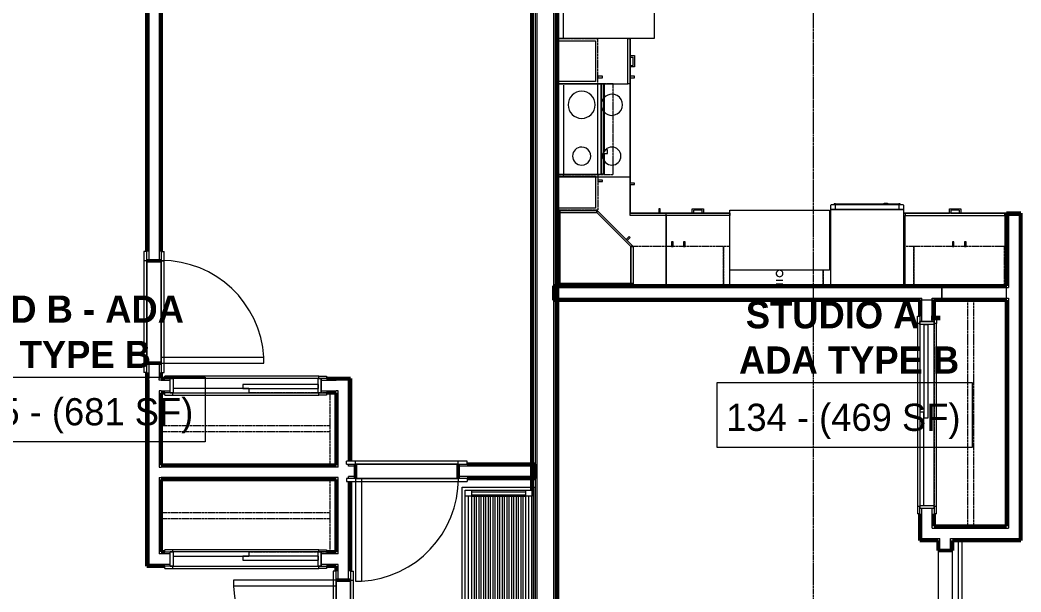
# Model space of a CAD drawing. Header units: inches. Extents: x -4218 to -1830, y 9767 to 12426.
# Drawn here: x -3090 to -2758.6, y 10549 to 10738.4 of the extents above; entities that cross this region are included whole.
import ezdxf

# ---------------------------------------------------------------- set-up
doc = ezdxf.new("R2010")
doc.units = ezdxf.units.IN
doc.header["$MEASUREMENT"] = 0
for name, pattern in [('Dash', [0.25, 0.125, -0.125]), ('Grid Line 1_2_', [0.875, 0.5, -0.125, 0.125, -0.125]), ('Overhead', [0.15625, 0.09375, -0.0625])]:
    doc.linetypes.add(name, pattern=pattern)
for name, color, linetype, lineweight in [('0-1', 7, 'Continuous', 5), ('0-2', 10, 'Continuous', 9), ('A-AREA-IDEN', 2, 'Continuous', 9), ('A-DOOR-1', 10, 'Continuous', 9), ('A-DOOR-2', 50, 'Continuous', 20), ('A-DOOR-3', 7, 'Continuous', 50), ('A-DOOR-FRAM-1', 10, 'Continuous', 9), ('A-WALL-1', 7, 'Continuous', 50), ('A-WALL-2', 250, 'Continuous', 13), ('A-WALL-3', 10, 'Continuous', 9), ('A-WALL-4', 252, 'Continuous', 9), ('A-WALL-5', 253, 'Continuous', 9), ('A-WALL-6', 254, 'Continuous', 9), ('A-WALL-7', 113, 'Continuous', 9), ('I-WALL-1', 7, 'Continuous', 50), ('P-SANR-FIXT-1', 10, 'Continuous', 9), ('P-SANR-FIXT-2', 252, 'Continuous', 9), ('Q-CASE', 31, 'Continuous', 9), ('Q-CASE-1', 252, 'Continuous', 9), ('Q-CASE-2', 10, 'Continuous', 9), ('Q-CASE-3', 253, 'Continuous', 9), ('Q-CASE-4', 252, 'Dash', 9), ('Q-CASE-5', 10, 'Dash', 9), ('Q-CASE-6', 254, 'Dash', 9), ('Q-CASE-7', 253, 'Dash', 9), ('Q-CASE-8', 254, 'Continuous', 9), ('Q-CASE-HDLN-1', 10, 'Dash', 9), ('Q-CASE-HDLN-2', 252, 'Dash', 9), ('Q-CASE-HDLN-3', 253, 'Dash', 9), ('Q-SPCQ-1', 10, 'Continuous', 9), ('Q-SPCQ-2', 91, 'Overhead', 9), ('S-GRID-1', 1, 'Grid Line 1_2_', 9)]:
    doc.layers.add(name, color=color, linetype=linetype, lineweight=lineweight)
doc.styles.add('Century Gothic', font='ufonts.com_century-gothic.ttf', dxfattribs={"height": 9})
doc.styles.add('Century Gothic_B', font='GOTHICB.TTF', dxfattribs={"height": 9})

# ---------------------------------------------------------------- blocks, each defined once
blk = doc.blocks.new('SWING - SINGLE - FLUSH - 2-10 x 6-8 - PRIVACY-3199407-BACKGROUND - RCP - 1ST FLOOR')
at = {"layer": 'A-DOOR-1'}
blk.add_arc((17, 2.37), 34.07, 93.3657, 180, dxfattribs=at)
at = {"layer": 'A-DOOR-2'}
for p, q in [((15, 2.37), (15, 36.38)), ((17, 36.38), (15, 36.38)), ((17, 2.37), (17, 36.38)), ((17, 2.37), (15, 2.37))]:
    blk.add_line(p, q, dxfattribs=at)
at = {"layer": 'A-DOOR-FRAM-1'}
for p, q in [((-17, 3.37), (-20, 3.37)), ((-20, 2.37), (-20, 3.37)), ((17, 3.37), (-17, 3.37)), ((-17, 2.37), (-17, 3.37)), ((20, 3.37), (17, 3.37)), ((17, 2.37), (17, 3.37)), ((20, 2.37), (20, 3.37)), ((-20, 2.37), (-17, 2.37)), ((-17, 2.37), (17, 2.37)), ((17, 2.37), (20, 2.37)), ((-17, -2.38), (-20, -2.38)), ((-20, -2.38), (-20, -3.38)), ((17, -2.38), (-17, -2.38)), ((-17, -2.38), (-17, -3.38)), ((20, -2.38), (17, -2.38)), ((17, -2.38), (17, -3.38)), ((20, -2.38), (20, -3.38)), ((-20, -3.38), (-17, -3.38)), ((-17, -3.38), (17, -3.38)), ((17, -3.38), (20, -3.38))]:
    blk.add_line(p, q, dxfattribs=at)
blk = doc.blocks.new('OD_CW_Closet - OD_CW_Closet-2850672-BACKGROUND - RCP - 1ST FLOOR')
at = {"layer": 'Q-CASE-HDLN-1'}
for p, q in [((0.74, 24), (0.74, 0)), ((27.67, 24), (4.67, 24)), ((0.74, 13), (56.67, 13)), ((0.74, 11), (56.67, 11))]:
    blk.add_line(p, q, dxfattribs=at)
at = {"layer": 'Q-CASE-HDLN-2'}
for p, q in [((1.92, 24), (0.74, 24)), ((52.92, 24), (52.67, 24)), ((56.67, 24), (55.42, 24)), ((56.67, 0), (56.67, 24)), ((0.74, 0), (56.67, 0))]:
    blk.add_line(p, q, dxfattribs=at)
at = {"layer": 'Q-CASE-HDLN-3'}
blk.add_line((3.67, 24), (1.92, 24), dxfattribs=at)
blk = doc.blocks.new('OD_CW_Closet - OD_CW_Closet-V5-BACKGROUND - RCP - 1ST FLOOR')
at = {"layer": 'Q-CASE-HDLN-1'}
for p, q in [((0.74, 24), (0.74, 0)), ((0.74, 13), (56.67, 13)), ((0.74, 11), (56.67, 11)), ((4.67, 0), (27.67, 0))]:
    blk.add_line(p, q, dxfattribs=at)
at = {"layer": 'Q-CASE-HDLN-2'}
for p, q in [((56.67, 24), (0.74, 24)), ((56.67, 0), (56.67, 24)), ((0.74, 0), (1.92, 0)), ((55.42, 0), (56.67, 0))]:
    blk.add_line(p, q, dxfattribs=at)
at = {"layer": 'Q-CASE-HDLN-3'}
blk.add_line((1.92, 0), (3.67, 0), dxfattribs=at)
blk = doc.blocks.new('SLIDING - FLUSH - 4-0 x 6-8-3203584-BACKGROUND - RCP - 1ST FLOOR')
at = {"layer": 'A-DOOR-1'}
for p, q in [((-26.75, 2.25), (-26.75, 3)), ((-24.25, 3), (-26.75, 3)), ((-26.75, 2.25), (-24.25, 2.25)), ((24.25, 3), (-24.25, 3)), ((-24.25, 3), (-24.25, 2.25)), ((1, 2.25), (-24, 2.25)), ((-24, 2.25), (-24, 0.88)), ((-24, 0.88), (1, 0.88)), ((24, 0.88), (-1, 0.88)), ((-1, 0.88), (-1, -0.5)), ((1, 2.25), (1, 0.88)), ((24, 0.88), (24, -0.5)), ((24.25, 2.25), (24.25, 3)), ((24.25, 3), (26.75, 3)), ((26.75, 2.25), (24.25, 2.25)), ((26.75, 3), (26.75, 2.25)), ((-26.75, -3.25), (-26.75, -2.5)), ((-24.25, -2.5), (-26.75, -2.5)), ((-26.75, -3.25), (-24.25, -3.25)), ((-24.25, -2.5), (-24.25, -3.25)), ((-24.25, -3.25), (24.25, -3.25)), ((-1, -0.5), (24, -0.5)), ((24.25, -2.5), (26.75, -2.5)), ((24.25, -3.25), (24.25, -2.5)), ((26.75, -3.25), (24.25, -3.25)), ((26.75, -2.5), (26.75, -3.25))]:
    blk.add_line(p, q, dxfattribs=at)
at = {"layer": 'A-DOOR-FRAM-1'}
for p, q in [((-24, 2.25), (-25, 2.25)), ((-25, -2.5), (-25, 2.25)), ((-24, 2.25), (-24, -2.5)), ((24, 2.25), (1, 2.25)), ((24, -2.5), (24, 2.25)), ((24, 2.25), (25, 2.25)), ((25, 2.25), (25, -2.5)), ((-25, -2.5), (-24, -2.5)), ((-24, -2.5), (24, -2.5)), ((25, -2.5), (24, -2.5))]:
    blk.add_line(p, q, dxfattribs=at)
blk = doc.blocks.new('SLIDING - FLUSH - 5-0 x 6-8-3203585-BACKGROUND - RCP - 1ST FLOOR')
at = {"layer": 'A-DOOR-1'}
for p, q in [((-32.75, 2.25), (-32.75, 3)), ((-30.25, 3), (-32.75, 3)), ((-32.75, 2.25), (-30.25, 2.25)), ((30.25, 3), (-30.25, 3)), ((-30.25, 3), (-30.25, 2.25)), ((1, 2.25), (-30, 2.25)), ((-30, 2.25), (-30, 0.88)), ((-30, 0.88), (1, 0.88)), ((30, 0.88), (-1, 0.88)), ((-1, 0.88), (-1, -0.5)), ((1, 2.25), (1, 0.88)), ((30, 0.88), (30, -0.5)), ((30.25, 2.25), (30.25, 3)), ((30.25, 3), (32.75, 3)), ((32.75, 2.25), (30.25, 2.25)), ((32.75, 3), (32.75, 2.25)), ((-32.75, -3.25), (-32.75, -2.5)), ((-30.25, -2.5), (-32.75, -2.5)), ((-32.75, -3.25), (-30.25, -3.25)), ((-30.25, -2.5), (-30.25, -3.25)), ((-30.25, -3.25), (30.25, -3.25)), ((-1, -0.5), (30, -0.5)), ((30.25, -2.5), (32.75, -2.5)), ((30.25, -3.25), (30.25, -2.5)), ((32.75, -3.25), (30.25, -3.25)), ((32.75, -2.5), (32.75, -3.25))]:
    blk.add_line(p, q, dxfattribs=at)
at = {"layer": 'A-DOOR-FRAM-1'}
for p, q in [((-30, 2.25), (-31, 2.25)), ((-31, -2.5), (-31, 2.25)), ((-30, 2.25), (-30, -2.5)), ((30, 2.25), (1, 2.25)), ((30, -2.5), (30, 2.25)), ((30, 2.25), (31, 2.25)), ((31, 2.25), (31, -2.5)), ((-31, -2.5), (-30, -2.5)), ((-30, -2.5), (30, -2.5)), ((31, -2.5), (30, -2.5))]:
    blk.add_line(p, q, dxfattribs=at)
blk = doc.blocks.new('BARN - FLUSH - 3-0 x 7-0 BARN DOOR-2961666-BACKGROUND - RCP - 1ST FLOOR')
at = {"layer": 'A-DOOR-1'}
for p, q in [((-57, -4.32), (-60, -4.32)), ((-60, -4.32), (-60, -4.95)), ((-60, -4.95), (-60, -5.57)), ((-60, -5.57), (-57, -5.57)), ((-57, -5.82), (-57, -4.07)), ((-57, -4.07), (-21, -4.07)), ((-21, -5.82), (-57, -5.82)), ((-21, -4.07), (-21, -5.82)), ((21, -4.32), (-21, -4.32)), ((-21, -5.57), (21, -5.57)), ((21, -4.95), (21, -4.32)), ((21, -5.57), (21, -4.95))]:
    blk.add_line(p, q, dxfattribs=at)
at = {"layer": 'A-DOOR-3'}
for p, q in [((-56, -6), (-56, -5.82)), ((-54.5, -6), (-56, -6)), ((-54.5, -5.82), (-54.5, -6)), ((-23.5, -6), (-23.5, -5.82)), ((-22, -6), (-23.5, -6)), ((-22, -5.82), (-22, -6))]:
    blk.add_line(p, q, dxfattribs=at)
blk = doc.blocks.new('Refrigerator_-_Side-by-Side_6047 - 36_ X 30_-1372843-BACKGROUND - RCP - 1ST FLOOR')
at = {"layer": 'Q-SPCQ-1'}
for p, q in [((-17.88, 15.58), (17.87, 15.58)), ((-17.88, -14.42), (-17.88, 15.58)), ((17.87, 15.58), (17.87, -14.42)), ((17.87, -14.42), (-17.88, -14.42))]:
    blk.add_line(p, q, dxfattribs=at)
blk = doc.blocks.new('OD_CW_Closet - OD_CW_Closet-V43-BACKGROUND - RCP - 1ST FLOOR')
at = {"layer": 'Q-CASE-HDLN-1'}
for p, q in [((0.74, 13), (75.64, 13)), ((0.74, 11), (75.64, 11)), ((8.8, 0), (68.8, 0))]:
    blk.add_line(p, q, dxfattribs=at)
at = {"layer": 'Q-CASE-HDLN-2'}
for p, q in [((75.64, 24), (0.74, 24)), ((0.74, 24), (0.74, 0)), ((75.64, 0), (75.64, 24)), ((0.74, 0), (6.05, 0)), ((71.55, 0), (75.64, 0))]:
    blk.add_line(p, q, dxfattribs=at)
at = {"layer": 'Q-CASE-HDLN-3'}
for p, q in [((6.05, 0), (7.8, 0)), ((69.8, 0), (71.55, 0))]:
    blk.add_line(p, q, dxfattribs=at)
blk = doc.blocks.new('Range - 24_ x 30_-2806124-BACKGROUND - RCP - 1ST FLOOR')
at = {"layer": 'Q-SPCQ-1'}
blk.add_line((0, -22), (30, -22), dxfattribs=at)
for centre, radius, start, end in [((6.5, -6), 3.5, 360, 180), ((23.5, -6), 3, 0, 180), ((6.5, -6), 3.5, 180, 0), ((23.5, -6), 3, 180, 0), ((6.5, -16), 4.5, 0, 180), ((23.5, -16), 3, 360, 180), ((6.5, -16), 4.5, 180, 0), ((23.5, -16), 3, 180, 0)]:
    blk.add_arc(centre, radius, start, end, dxfattribs=at)
blk = doc.blocks.new('300 Series Wall Hung Cabinet_302 - 33_ X 21_-V44-BACKGROUND - RCP - 1ST FLOOR')
at = {"layer": 'Q-CASE-4'}
for p, q in [((-16.5, -2.75), (-16.5, -7.47)), ((16.5, -7.36), (16.5, -2.75)), ((16.5, -15.38), (16.5, -7.39)), ((14.5, -15.38), (16.5, -15.38))]:
    blk.add_line(p, q, dxfattribs=at)
at = {"layer": 'Q-CASE-6'}
blk.add_line((16.5, -2.38), (-16.5, -2.38), dxfattribs=at)
at = {"layer": 'Q-CASE-7'}
for p, q in [((-16.5, -2.38), (-16.5, -2.75)), ((16.5, -2.75), (16.5, -2.38))]:
    blk.add_line(p, q, dxfattribs=at)
blk = doc.blocks.new('Base Cabinet 4 Drawer 254 - Base Cabinet 4 Drawer 254 21_-2569778-BACKGROUND - RCP - 1ST FLOOR')
at = {"layer": 'Q-CASE-2'}
for p, q in [((-9.76, 24), (11.24, 24)), ((-9.76, 23.25), (-9.76, 24)), ((11.24, 23.25), (-9.76, 23.25)), ((-9.76, 23.25), (-9.76, 0)), ((-1.14, 24), (-1.14, 25.5)), ((-1.14, 25.5), (2.61, 25.5)), ((-1.14, 24), (-0.64, 24)), ((2.11, 25), (-0.64, 25)), ((-0.64, 24), (-0.64, 25)), ((2.11, 24), (2.11, 25)), ((2.61, 24), (2.11, 24)), ((2.61, 25.5), (2.61, 24)), ((11.24, 24), (11.24, 23.25)), ((11.24, 0), (11.24, 23.25)), ((-9.76, 0), (11.24, 0))]:
    blk.add_line(p, q, dxfattribs=at)
blk = doc.blocks.new('308 - 308 x 27_-V45-BACKGROUND - RCP - 1ST FLOOR')
at = {"layer": 'Q-CASE'}
for p, q in [((0, -27.38), (-12, -15.38)), ((-12, -15.38), (-11.25, -15.38)), ((-11.25, -15.38), (0, -26.63)), ((0, -26.63), (0, -27.38))]:
    blk.add_line(p, q, dxfattribs=at)
at = {"layer": 'Q-CASE-1'}
for p, q in [((-12, -3.13), (-12, -2.75)), ((-12, -4.64), (-12, -3.13)), ((-12, -3.13), (-11.25, -3.13)), ((12.62, -3.13), (-12, -3.13)), ((-11.25, -4.57), (-11.25, -3.13)), ((-11.25, -3.13), (12.25, -3.13)), ((-11.25, -3.13), (-11.25, -4.57)), ((12.25, -3.13), (12.25, -26.63)), ((12.25, -27.38), (12.25, -3.13)), ((12.25, -3.13), (12.62, -3.13)), ((-12, -15.38), (-12, -4.72)), ((-11.25, -15.38), (-11.25, -4.65)), ((-11.25, -4.65), (-11.25, -15.38)), ((-11.25, -15.38), (-12, -15.38)), ((0, -26.63), (-11.25, -15.38)), ((-10.05, -17.33), (-11.11, -18.39)), ((-11.11, -18.39), (-10.76, -18.73)), ((-10.76, -18.73), (-9.7, -17.67)), ((12.25, -26.63), (0, -26.63)), ((0, -27.38), (0, -26.63)), ((0, -26.63), (12.25, -26.63)), ((12.25, -27.38), (0, -27.38)), ((12.25, -26.63), (12.25, -27.38)), ((12.62, -27.38), (12.25, -27.38))]:
    blk.add_line(p, q, dxfattribs=at)
at = {"layer": 'Q-CASE-3'}
for p, q in [((-12, -2.75), (-12, -2.38)), ((12.62, -3.13), (13, -3.13)), ((13, -3.13), (12.62, -3.13)), ((13, -2.38), (13, -3.13)), ((13, -3.13), (13, -27.38)), ((13, -27.38), (12.62, -27.38))]:
    blk.add_line(p, q, dxfattribs=at)
at = {"layer": 'Q-CASE-8'}
blk.add_line((-12, -2.38), (13, -2.38), dxfattribs=at)
blk = doc.blocks.new('300 Series Wall Hung Cabinet_301 - 12_ x 27_-2528054-BACKGROUND - RCP - 1ST FLOOR')
at = {"layer": 'Q-CASE-1'}
for p, q in [((-3.51, 14.69), (-4, 14.69)), ((-4, 14.69), (-4, 13.19)), ((-3.51, 13.19), (-3.51, 14.69)), ((-5.25, 0.19), (-5.25, 12.44)), ((-5.25, 12.44), (5.25, 12.44)), ((-4, 13.19), (-3.51, 13.19)), ((5.25, 12.44), (5.25, 0.19))]:
    blk.add_line(p, q, dxfattribs=at)
at = {"layer": 'Q-CASE-3'}
blk.add_line((5.25, 0.19), (-5.25, 0.19), dxfattribs=at)
at = {"layer": 'Q-CASE-4'}
for p, q in [((-6, 0.19), (-6, 13.19)), ((-6, 13.19), (6, 13.19)), ((6, 13.19), (6, 0.19))]:
    blk.add_line(p, q, dxfattribs=at)
at = {"layer": 'Q-CASE-7'}
blk.add_line((6, 0.19), (-6, 0.19), dxfattribs=at)
blk = doc.blocks.new('Base Cabinet 3 Drawer 230 - Base Cabinet 3 Drawer 230 33_-2568065-BACKGROUND - RCP - 1ST FLOOR')
at = {"layer": 'Q-CASE-2'}
for p, q in [((-15.76, -23.25), (-15.76, 0)), ((-15.76, 0), (17.24, 0)), ((17.24, 0), (17.24, -23.25)), ((-15.76, -23.25), (-15.76, -24)), ((17.24, -23.25), (-15.76, -23.25)), ((-15.76, -24), (17.24, -24)), ((-0.64, -24), (-1.14, -24)), ((-1.14, -25.5), (-1.14, -24)), ((2.61, -25.5), (-1.14, -25.5)), ((-0.64, -25), (-0.64, -24)), ((-0.64, -25), (2.11, -25)), ((2.11, -25), (2.11, -24)), ((2.11, -24), (2.61, -24)), ((2.61, -24), (2.61, -25.5)), ((17.24, -24), (17.24, -23.25))]:
    blk.add_line(p, q, dxfattribs=at)
blk = doc.blocks.new('30quot_MicrowaveVent_11166 - 70cm miele oven-V46-BACKGROUND - RCP - 1ST FLOOR')
at = {"layer": 'Q-CASE-1'}
for p, q in [((8.88, 16.6), (7.69, 16.6)), ((7.69, 16.6), (7.69, 16.55)), ((7.69, 16.55), (7.69, 16.6)), ((7.69, 15.6), (-14.2, 15.6)), ((-14.2, 15.6), (-14.2, 15.39)), ((9.18, 15.39), (-14.2, 15.39)), ((-14.2, 15.39), (-14.2, 14.61)), ((-14.2, 14.61), (9.18, 14.61)), ((-14.2, 14.49), (-14.2, 13.23)), ((15.68, 14.49), (-14.2, 14.49)), ((7.69, 16.55), (7.69, 15.39)), ((8.88, 15.39), (8.88, 16.55)), ((15.68, 15.6), (8.88, 15.6)), ((9.18, 15.39), (9.18, 14.61)), ((15.68, 15.39), (9.18, 15.39)), ((9.18, 15.39), (9.18, 14.61)), ((9.18, 14.61), (15.68, 14.61)), ((15.68, 15.39), (15.68, 15.6)), ((15.68, 15.39), (15.68, 14.61)), ((15.68, 13.23), (15.68, 14.49)), ((-14.2, 13.23), (-14.2, 0.37)), ((-14.2, 13.23), (15.68, 13.23)), ((15.68, 0.37), (15.68, 13.23))]:
    blk.add_line(p, q, dxfattribs=at)
at = {"layer": 'Q-CASE-3'}
for p, q in [((-14.2, 0.37), (-14.2, 0)), ((15.68, 0), (15.68, 0.37)), ((-14.2, 0), (15.68, 0))]:
    blk.add_line(p, q, dxfattribs=at)
blk = doc.blocks.new('Base Cabinet Corner 197 - Base Cabinet Corner 197-2569781-BACKGROUND - RCP - 1ST FLOOR')
at = {"layer": 'Q-CASE-2'}
for p, q in [((0.74, 36), (-23.26, 36)), ((-23.26, 36), (-23.26, 0)), ((0.73, 34), (0.73, 33.51)), ((2.23, 34), (0.73, 34)), ((0.73, 33.51), (2.23, 33.51)), ((0.74, 23.25), (0.74, 36)), ((0.74, 24), (0.74, 36)), ((2.23, 33.51), (2.23, 34)), ((12.74, 24), (0.74, 24)), ((0.74, 23.25), (0.74, 24)), ((12.74, 23.25), (0.74, 23.25)), ((10.73, 25.5), (10.24, 25.5)), ((10.24, 25.5), (10.24, 24)), ((10.24, 24), (10.73, 24)), ((10.73, 24), (10.73, 25.5)), ((12.74, 0), (12.74, 24)), ((-23.26, 0), (12.74, 0))]:
    blk.add_line(p, q, dxfattribs=at)
blk = doc.blocks.new('300 Series Wall Hung Cabinet_301 - 15_ x 27_-2760267-BACKGROUND - RCP - 1ST FLOOR')
at = {"layer": 'Q-CASE-1'}
for p, q in [((-6.75, -12.44), (-6.75, -0.19)), ((6.75, -0.19), (6.75, -12.44)), ((6.75, -12.44), (-6.75, -12.44)), ((-5.01, -13.19), (-5.5, -13.19)), ((-5.5, -13.19), (-5.5, -14.69)), ((-5.01, -14.69), (-5.01, -13.19)), ((-5.5, -14.69), (-5.01, -14.69))]:
    blk.add_line(p, q, dxfattribs=at)
at = {"layer": 'Q-CASE-3'}
blk.add_line((-6.75, -0.19), (6.75, -0.19), dxfattribs=at)
at = {"layer": 'Q-CASE-4'}
for p, q in [((-7.5, -0.19), (-7.5, -13.19)), ((7.5, -1.81), (7.5, -0.19)), ((-7.5, -13.19), (7.5, -13.19))]:
    blk.add_line(p, q, dxfattribs=at)
at = {"layer": 'Q-CASE-7'}
for p, q in [((7.5, -0.19), (-7.5, -0.19)), ((7.5, -13.19), (7.5, -1.81))]:
    blk.add_line(p, q, dxfattribs=at)
blk = doc.blocks.new('300 Series Wall Hung Cabinet_302 - 36_ X 9_-2529026-BACKGROUND - RCP - 1ST FLOOR')
at = {"layer": 'Q-CASE-4'}
blk.add_line((-18, -0.19), (-18, -1.81), dxfattribs=at)
at = {"layer": 'Q-CASE-5'}
for p, q in [((18, -0.19), (-18, -0.19)), ((18, -13.19), (18, -0.19)), ((17.75, -13.19), (18, -13.19))]:
    blk.add_line(p, q, dxfattribs=at)
at = {"layer": 'Q-CASE-7'}
blk.add_line((-18, -1.81), (-18, -13.19), dxfattribs=at)
blk = doc.blocks.new('kitchen_faucet_14143 - kitchen_faucet_14143-V75-BACKGROUND - RCP - 1ST FLOOR')
at = {"layer": 'P-SANR-FIXT-2'}
for p, q in [((-0.96, 0.61), (-0.92, 0.6)), ((2.26, 0.77), (2.26, 1.08)), ((2.26, 0), (2.26, 0.77)), ((2.34, 1.08), (2.34, 1.05)), ((2.34, 1.05), (2.34, 0.94)), ((2.34, 0.94), (2.34, -1.08)), ((3.44, 0), (3.44, 1.08)), ((2.26, -1.05), (2.26, 0)), ((2.26, -1.08), (2.26, -1.05)), ((3.44, -0.28), (3.44, 0)), ((3.44, -0.94), (3.44, -0.28)), ((3.44, -1.08), (3.44, -0.94))]:
    blk.add_line(p, q, dxfattribs=at)
at = {"layer": 'P-SANR-FIXT-2', "flags": 128}
blk.add_lwpolyline([(-1.04, 0.64), (-1, 0.62), (-0.96, 0.61)], dxfattribs=at)
at = {"layer": 'P-SANR-FIXT-2'}
for start, end in [(120, 164.2961), (0, 120), (330, 0), (195.7039, 330)]:
    blk.add_arc((0, 0), 1.08, start, end, dxfattribs=at)
blk = doc.blocks.new('Stainless Steel Farmhous Kitchen Sink - Stainless Steel Farmhous Kitchen Sink-V57-BACKGROUND - RCP - 1ST FLOOR')
at = {"layer": 'P-SANR-FIXT-1'}
for p, q in [((-33, 22.2), (0, 22.2)), ((-33, 2.25), (-33, 22.2)), ((0, 22.2), (0, 2.25)), ((0, 2.25), (-33, 2.25))]:
    blk.add_line(p, q, dxfattribs=at)
blk = doc.blocks.new('300 Series Wall Hung Cabinet_302 - 30_ X 27_-V70-BACKGROUND - RCP - 1ST FLOOR')
at = {"layer": 'Q-CASE-1'}
for p, q in [((-1.76, -15.38), (-2.25, -15.38)), ((-2.25, -15.38), (-2.25, -16.87)), ((-1.76, -16.87), (-1.76, -15.38)), ((2.24, -15.38), (1.75, -15.38)), ((1.75, -15.38), (1.75, -16.87)), ((2.24, -16.87), (2.24, -15.38)), ((-2.25, -16.87), (-1.76, -16.87)), ((1.75, -16.87), (2.24, -16.87))]:
    blk.add_line(p, q, dxfattribs=at)
at = {"layer": 'Q-CASE-4'}
for p, q in [((-15, -2.75), (-15, -7.36)), ((15, -4.64), (15, -2.75)), ((15, -15.38), (15, -4.72)), ((-15, -7.39), (-15, -15.38)), ((-15, -15.38), (15, -15.38))]:
    blk.add_line(p, q, dxfattribs=at)
at = {"layer": 'Q-CASE-6'}
blk.add_line((15, -2.38), (-15, -2.38), dxfattribs=at)
at = {"layer": 'Q-CASE-7'}
for p, q in [((-15, -2.38), (-15, -2.75)), ((15, -2.75), (15, -2.38))]:
    blk.add_line(p, q, dxfattribs=at)
blk = doc.blocks.new('300 Series Wall Hung Cabinet_302 - 30_ X 27_-V76-BACKGROUND - RCP - 1ST FLOOR')
at = {"layer": 'Q-CASE-4'}
for p, q in [((-15, -2.75), (-15, -5.08)), ((15, -7.47), (15, -2.75)), ((-15, -5.13), (-15, -15.38)), ((-15, -15.38), (-11.52, -15.38)), ((12.48, -15.38), (13, -15.38))]:
    blk.add_line(p, q, dxfattribs=at)
at = {"layer": 'Q-CASE-6'}
for p, q in [((-11.52, -2.38), (-15, -2.38)), ((15, -2.38), (12.48, -2.38))]:
    blk.add_line(p, q, dxfattribs=at)
at = {"layer": 'Q-CASE-7'}
for p, q in [((-15, -2.38), (-15, -2.75)), ((15, -2.75), (15, -2.38))]:
    blk.add_line(p, q, dxfattribs=at)
blk = doc.blocks.new('300 Series Wall Hung Cabinet_302 - 30_ X 27_-V72-BACKGROUND - RCP - 1ST FLOOR')
at = {"layer": 'Q-CASE-1'}
for p, q in [((-1.76, -15.38), (-2.25, -15.38)), ((-2.25, -15.38), (-2.25, -16.87)), ((-1.76, -16.87), (-1.76, -15.38)), ((2.24, -15.38), (1.75, -15.38)), ((1.75, -15.38), (1.75, -16.87)), ((2.24, -16.87), (2.24, -15.38)), ((-2.25, -16.87), (-1.76, -16.87)), ((1.75, -16.87), (2.24, -16.87))]:
    blk.add_line(p, q, dxfattribs=at)
at = {"layer": 'Q-CASE-4'}
for p, q in [((-15, -2.75), (-15, -15.38)), ((15, -5.08), (15, -2.75)), ((15, -15.38), (15, -5.13)), ((-15, -15.38), (15, -15.38))]:
    blk.add_line(p, q, dxfattribs=at)
at = {"layer": 'Q-CASE-6'}
blk.add_line((15, -2.38), (-15, -2.38), dxfattribs=at)
at = {"layer": 'Q-CASE-7'}
for p, q in [((-15, -2.38), (-15, -2.44)), ((-15, -2.44), (-15, -2.75)), ((15, -2.75), (15, -2.38))]:
    blk.add_line(p, q, dxfattribs=at)
blk = doc.blocks.new('Single Door 1 Drawer 211 - 211 Base Cabinet Single Door1 Drawer 15_-2709781-BACKGROUND - RCP - 1ST FLOOR')
at = {"layer": 'Q-CASE-2'}
for p, q in [((-11.26, 24), (3.74, 24)), ((-11.26, 23.25), (-11.26, 24)), ((3.74, 23.25), (-11.26, 23.25)), ((-11.26, 23.25), (-11.26, 0)), ((-5.64, 24), (-5.64, 25.5)), ((-5.64, 25.5), (-1.89, 25.5)), ((-5.64, 24), (-5.14, 24)), ((-2.39, 25), (-5.14, 25)), ((-5.14, 24), (-5.14, 25)), ((-2.39, 24), (-2.39, 25)), ((-1.89, 24), (-2.39, 24)), ((-1.89, 25.5), (-1.89, 24)), ((1.73, 25.5), (1.24, 25.5)), ((1.24, 25.5), (1.24, 24)), ((1.24, 24), (1.73, 24)), ((1.73, 24), (1.73, 25.5)), ((3.74, 24), (3.74, 23.25)), ((3.74, 0), (3.74, 23.25)), ((-11.26, 0), (3.74, 0))]:
    blk.add_line(p, q, dxfattribs=at)
blk = doc.blocks.new('SLIDING - FLUSH - 4-0 x 6-8-3203583-BACKGROUND - RCP - 1ST FLOOR')
at = {"layer": 'A-DOOR-1'}
for p, q in [((-26.75, 2.5), (-26.75, 3.25)), ((-24.25, 3.25), (-26.75, 3.25)), ((-26.75, 2.5), (-24.25, 2.5)), ((24.25, 3.25), (-24.25, 3.25)), ((-24.25, 3.25), (-24.25, 2.5)), ((24, 0.5), (-1, 0.5)), ((-1, 0.5), (-1, -0.88)), ((24, 0.5), (24, -0.88)), ((24.25, 2.5), (24.25, 3.25)), ((24.25, 3.25), (26.75, 3.25)), ((26.75, 2.5), (24.25, 2.5)), ((26.75, 3.25), (26.75, 2.5)), ((-26.75, -3), (-26.75, -2.25)), ((-24.25, -2.25), (-26.75, -2.25)), ((-26.75, -3), (-24.25, -3)), ((-24.25, -2.25), (-24.25, -3)), ((-24.25, -3), (24.25, -3)), ((1, -0.88), (-24, -0.88)), ((-24, -0.88), (-24, -2.25)), ((-24, -2.25), (1, -2.25)), ((-1, -0.88), (24, -0.88)), ((1, -0.88), (1, -2.25)), ((24.25, -2.25), (26.75, -2.25)), ((24.25, -3), (24.25, -2.25)), ((26.75, -3), (24.25, -3)), ((26.75, -2.25), (26.75, -3))]:
    blk.add_line(p, q, dxfattribs=at)
at = {"layer": 'A-DOOR-FRAM-1'}
for p, q in [((-25, -2.25), (-25, 2.5)), ((-24, 2.5), (-25, 2.5)), ((24, 2.5), (-24, 2.5)), ((-24, 2.5), (-24, -2.25)), ((24, -2.25), (24, 2.5)), ((24, 2.5), (25, 2.5)), ((25, 2.5), (25, -2.25)), ((-25, -2.25), (-24, -2.25)), ((1, -2.25), (24, -2.25)), ((25, -2.25), (24, -2.25))]:
    blk.add_line(p, q, dxfattribs=at)
blk = doc.blocks.new('Bath Vanity - Bath Vanity 60_-3150019-BACKGROUND - RCP - 1ST FLOOR')
at = {"layer": 'Q-CASE-1'}
for p, q in [((-29.26, 0), (-29.26, 1)), ((30.74, 1), (30.74, 0)), ((30.74, 0), (-29.26, 0))]:
    blk.add_line(p, q, dxfattribs=at)
at = {"layer": 'Q-CASE-2'}
for p, q in [((-29.26, 1), (-29.26, 24)), ((-29.26, 24), (30.74, 24)), ((30.74, 24), (30.74, 1)), ((-28.26, 21), (-28.26, 23)), ((-28.26, 23), (-26.26, 23)), ((-28.26, 21), (-28.26, 3)), ((-26.26, 21), (-28.26, 21)), ((-27.76, 21), (-27.76, 3)), ((-26.76, 21), (-26.76, 3)), ((-26.26, 23), (27.74, 23)), ((-26.26, 23), (-26.26, 21)), ((-26.26, 22), (27.74, 22)), ((27.74, 21), (-26.26, 21)), ((-26.26, 21), (-26.26, 3)), ((-26.26, 20), (27.74, 20)), ((27.74, 21), (27.74, 23)), ((27.74, 23), (29.74, 23)), ((27.74, 21), (27.74, 3)), ((29.74, 21), (27.74, 21)), ((28.24, 21), (28.24, 3)), ((29.24, 21), (29.24, 3)), ((29.74, 23), (29.74, 21)), ((29.74, 21), (29.74, 3)), ((27.74, 19.45), (-26.26, 19.45)), ((-26.26, 18.45), (27.74, 18.45)), ((27.74, 17.91), (-26.26, 17.91)), ((-26.26, 16.91), (27.74, 16.91)), ((27.74, 16.36), (-26.26, 16.36)), ((-26.26, 15.36), (27.74, 15.36)), ((27.74, 14.82), (-26.26, 14.82)), ((-26.26, 13.82), (27.74, 13.82)), ((27.74, 13.27), (-26.26, 13.27)), ((-26.26, 12.27), (27.74, 12.27)), ((27.74, 11.73), (-26.26, 11.73)), ((-26.26, 10.73), (27.74, 10.73)), ((27.74, 10.18), (-26.26, 10.18)), ((-26.26, 9.18), (27.74, 9.18)), ((27.74, 8.64), (-26.26, 8.64)), ((-26.26, 7.64), (27.74, 7.64)), ((27.74, 7.09), (-26.26, 7.09)), ((-26.26, 6.09), (27.74, 6.09)), ((27.74, 5.55), (-26.26, 5.55)), ((-26.26, 4.55), (27.74, 4.55)), ((27.74, 4), (-26.26, 4)), ((-28.26, 1), (-28.26, 3)), ((-28.26, 3), (-26.26, 3)), ((-26.26, 1), (-28.26, 1)), ((-26.26, 3), (27.74, 3)), ((-26.26, 3), (-26.26, 1)), ((-26.26, 2), (27.74, 2)), ((-26.26, 1), (27.74, 1)), ((27.74, 1), (27.74, 3)), ((27.74, 3), (29.74, 3)), ((29.74, 1), (27.74, 1)), ((29.74, 3), (29.74, 1))]:
    blk.add_line(p, q, dxfattribs=at)
blk = doc.blocks.new('Range_Hood_386 - 30_ Wide-V94-BACKGROUND - RCP - 1ST FLOOR')
at = {"layer": 'Q-SPCQ-2'}
for p, q in [((15, 6), (-15, 6)), ((-15, 6), (-15, -12)), ((15, -12), (15, 6)), ((-15, -12), (15, -12))]:
    blk.add_line(p, q, dxfattribs=at)
blk = doc.blocks.new('CTR - 1st Phase - Unit Layouts_rvt-1-BACKGROUND - RCP - 1ST FLOOR')
at = {"layer": 'A-WALL-1'}
for p, q in [((-3048.02, 10661.71), (-3048.02, 10812.89)), ((-3043.27, 10812.89), (-3043.27, 10661.71)), ((-2763.36, 10650.41), (-2763.36, 10674.41)), ((-2763.36, 10674.41), (-2762.74, 10674.41)), ((-2762.74, 10674.41), (-2759.24, 10674.41)), ((-2759.24, 10674.41), (-2758.61, 10674.41)), ((-2758.61, 10674.41), (-2758.61, 10566.01)), ((-3043.27, 10658.71), (-3048.02, 10658.71)), ((-2913.3, 10649.79), (-2913.3, 10650.41)), ((-2913.3, 10650.41), (-2763.36, 10650.41)), ((-2913.3, 10646.29), (-2913.3, 10649.79)), ((-2913.3, 10645.66), (-2913.3, 10646.29)), ((-2792.11, 10645.66), (-2913.3, 10645.66)), ((-2792.11, 10640.35), (-2792.11, 10645.66)), ((-2787.36, 10645.66), (-2787.36, 10640.35)), ((-2763.36, 10645.66), (-2787.36, 10645.66)), ((-2763.36, 10570.76), (-2763.36, 10645.66)), ((-3048.02, 10624.71), (-3043.27, 10624.71)), ((-3048.02, 10619.71), (-3048.02, 10621.71)), ((-3043.27, 10621.71), (-3043.27, 10619.71)), ((-3048.02, 10562.21), (-3048.02, 10619.71)), ((-3043.27, 10619.71), (-3042.02, 10619.71)), ((-2988.52, 10619.71), (-2985.32, 10619.71)), ((-2985.32, 10619.71), (-2981.2, 10619.71)), ((-2981.2, 10619.71), (-2980.57, 10619.71)), ((-2980.57, 10619.71), (-2980.57, 10592.29)), ((-3043.27, 10614.96), (-3043.27, 10590.96)), ((-3042.02, 10614.96), (-3043.27, 10614.96)), ((-2985.32, 10614.96), (-2988.52, 10614.96)), ((-2985.32, 10590.96), (-2985.32, 10614.96)), ((-3043.27, 10590.96), (-2985.32, 10590.96)), ((-2978.95, 10591.29), (-2978.95, 10586.54)), ((-2944.95, 10586.54), (-2944.95, 10591.29)), ((-2941.95, 10591.29), (-2919.32, 10591.29)), ((-2919.32, 10591.29), (-2919.32, 10590.66)), ((-2919.32, 10590.66), (-2919.32, 10587.16)), ((-3043.27, 10586.21), (-3043.27, 10562.21)), ((-2985.32, 10586.21), (-3043.27, 10586.21)), ((-2985.32, 10562.21), (-2985.32, 10586.21)), ((-2980.57, 10585.54), (-2980.57, 10555.84)), ((-2919.32, 10586.54), (-2941.95, 10586.54)), ((-2919.32, 10587.16), (-2919.32, 10586.54)), ((-2792.11, 10566.01), (-2792.11, 10574.85)), ((-2787.36, 10574.85), (-2787.36, 10570.76)), ((-2787.36, 10570.76), (-2763.36, 10570.76)), ((-2791.49, 10566.01), (-2792.11, 10566.01)), ((-2787.36, 10566.01), (-2791.49, 10566.01)), ((-2786.07, 10566.01), (-2787.36, 10566.01)), ((-2786.07, 10562.66), (-2786.07, 10566.01)), ((-2781.32, 10566.01), (-2781.32, 10562.66)), ((-2763.36, 10566.01), (-2781.32, 10566.01)), ((-2759.24, 10566.01), (-2763.36, 10566.01)), ((-2758.61, 10566.01), (-2759.24, 10566.01)), ((-3048.02, 10558.09), (-3048.02, 10562.21)), ((-3043.27, 10562.21), (-3042.02, 10562.21)), ((-2988.52, 10562.21), (-2985.32, 10562.21)), ((-2781.32, 10562.66), (-2786.07, 10562.66)), ((-3048.02, 10557.46), (-3048.02, 10558.09)), ((-3042.02, 10557.46), (-3048.02, 10557.46)), ((-2985.32, 10557.46), (-2988.52, 10557.46)), ((-2985.32, 10555.84), (-2985.32, 10557.46)), ((-2980.57, 10552.84), (-2985.32, 10552.84))]:
    blk.add_line(p, q, dxfattribs=at)
at = {"layer": 'A-WALL-2'}
for p, q in [((-3047.4, 10812.26), (-3047.4, 10658.71)), ((-3043.9, 10812.26), (-3043.9, 10658.71)), ((-2762.74, 10673.79), (-2759.24, 10673.79)), ((-2762.74, 10673.79), (-2762.74, 10649.79)), ((-2759.24, 10673.79), (-2759.24, 10566.63)), ((-2912.67, 10646.29), (-2912.67, 10649.79)), ((-2912.67, 10649.79), (-2763.36, 10649.79)), ((-2763.36, 10649.79), (-2762.74, 10649.79)), ((-2912.67, 10646.29), (-2791.49, 10646.29)), ((-2791.49, 10645.66), (-2791.49, 10646.29)), ((-2791.49, 10638.6), (-2791.49, 10645.66)), ((-2787.99, 10645.66), (-2787.99, 10646.29)), ((-2787.99, 10646.29), (-2763.36, 10646.29)), ((-2787.99, 10638.6), (-2787.99, 10645.66)), ((-2763.36, 10646.29), (-2762.74, 10646.29)), ((-2762.74, 10646.29), (-2762.74, 10570.13)), ((-3047.4, 10624.71), (-3047.4, 10619.71)), ((-3043.9, 10624.71), (-3043.9, 10619.71)), ((-3047.4, 10619.09), (-3047.4, 10619.71)), ((-3047.4, 10619.09), (-3047.4, 10562.21)), ((-3043.9, 10619.09), (-3043.9, 10619.71)), ((-3043.27, 10619.09), (-3043.9, 10619.09)), ((-3043.27, 10619.09), (-3040.27, 10619.09)), ((-2990.27, 10619.09), (-2985.32, 10619.09)), ((-2984.7, 10619.09), (-2985.32, 10619.09)), ((-2981.2, 10619.09), (-2984.7, 10619.09)), ((-2981.2, 10592.29), (-2981.2, 10619.09)), ((-3043.9, 10615.59), (-3043.9, 10590.34)), ((-3043.27, 10615.59), (-3043.9, 10615.59)), ((-3043.27, 10615.59), (-3040.27, 10615.59)), ((-2990.27, 10615.59), (-2985.32, 10615.59)), ((-2984.7, 10615.59), (-2985.32, 10615.59)), ((-2984.7, 10590.34), (-2984.7, 10615.59)), ((-2981.2, 10590.66), (-2981.2, 10591.29)), ((-3043.9, 10590.34), (-3043.27, 10590.34)), ((-2985.32, 10590.34), (-3043.27, 10590.34)), ((-2984.7, 10590.34), (-2985.32, 10590.34)), ((-2980.57, 10590.66), (-2981.2, 10590.66)), ((-2978.95, 10590.66), (-2980.57, 10590.66)), ((-2919.95, 10590.66), (-2944.95, 10590.66)), ((-2919.95, 10590.66), (-2919.95, 10587.16)), ((-3043.9, 10586.84), (-3043.9, 10562.21)), ((-3043.9, 10586.84), (-3043.27, 10586.84)), ((-2985.32, 10586.84), (-3043.27, 10586.84)), ((-2984.7, 10586.84), (-2985.32, 10586.84)), ((-2984.7, 10561.59), (-2984.7, 10586.84)), ((-2981.2, 10586.54), (-2981.2, 10587.16)), ((-2980.57, 10587.16), (-2981.2, 10587.16)), ((-2981.2, 10552.84), (-2981.2, 10585.54)), ((-2978.95, 10587.16), (-2980.57, 10587.16)), ((-2919.95, 10587.16), (-2944.95, 10587.16)), ((-2791.49, 10566.63), (-2791.49, 10576.6)), ((-2787.99, 10570.13), (-2787.99, 10576.6)), ((-2787.99, 10570.13), (-2787.36, 10570.13)), ((-2787.36, 10570.13), (-2763.36, 10570.13)), ((-2763.36, 10570.13), (-2762.74, 10570.13)), ((-2791.49, 10566.63), (-2787.99, 10566.63)), ((-2787.99, 10566.63), (-2787.36, 10566.63)), ((-2787.36, 10566.63), (-2785.45, 10566.63)), ((-2785.45, 10566.01), (-2785.45, 10566.63)), ((-2785.45, 10562.66), (-2785.45, 10566.01)), ((-2781.95, 10566.01), (-2781.95, 10566.63)), ((-2781.95, 10566.63), (-2763.36, 10566.63)), ((-2781.95, 10562.66), (-2781.95, 10566.01)), ((-2763.36, 10566.63), (-2762.74, 10566.63)), ((-2762.74, 10566.63), (-2759.24, 10566.63)), ((-3047.4, 10562.21), (-3047.4, 10561.59)), ((-3047.4, 10561.59), (-3047.4, 10558.09)), ((-3043.9, 10562.21), (-3043.9, 10561.59)), ((-3040.27, 10561.59), (-3043.9, 10561.59)), ((-2985.32, 10561.59), (-2990.27, 10561.59)), ((-2984.7, 10561.59), (-2985.32, 10561.59)), ((-3040.27, 10558.09), (-3047.4, 10558.09)), ((-2985.32, 10558.09), (-2990.27, 10558.09)), ((-2984.7, 10558.09), (-2985.32, 10558.09)), ((-2984.7, 10552.84), (-2984.7, 10558.09))]:
    blk.add_line(p, q, dxfattribs=at)
at = {"layer": 'A-WALL-3'}
for p, q in [((-3048.02, 10658.71), (-3048.02, 10624.71)), ((-3043.27, 10624.71), (-3043.27, 10658.71)), ((-2944.95, 10591.29), (-2978.95, 10591.29)), ((-2978.95, 10586.54), (-2944.95, 10586.54)), ((-2786.07, 10562.66), (-2786.07, 10527.29)), ((-2781.32, 10526.66), (-2781.32, 10562.66)), ((-2985.32, 10552.84), (-2985.32, 10518.84)), ((-2980.57, 10518.84), (-2980.57, 10552.84))]:
    blk.add_line(p, q, dxfattribs=at)
at = {"layer": 'A-WALL-4'}
for p, q in [((-3048.02, 10658.71), (-3043.27, 10658.71)), ((-2784.85, 10650.41), (-2784.85, 10645.66)), ((-2784.85, 10645.66), (-2784.85, 10650.41)), ((-2792.11, 10645.66), (-2912.07, 10645.66)), ((-2784.85, 10645.66), (-2787.36, 10645.66)), ((-2763.36, 10645.66), (-2784.85, 10645.66)), ((-3048.02, 10624.71), (-3043.27, 10624.71)), ((-2978.95, 10591.29), (-2978.95, 10586.54)), ((-2944.95, 10591.29), (-2944.95, 10586.54)), ((-2786.07, 10562.66), (-2781.32, 10562.66)), ((-2980.57, 10552.84), (-2985.32, 10552.84))]:
    blk.add_line(p, q, dxfattribs=at)
at = {"layer": 'A-WALL-5'}
for p, q in [((-2913.3, 10650.41), (-2913.3, 10645.66)), ((-2913.3, 10650.41), (-2912.07, 10650.41)), ((-2763.36, 10645.66), (-2763.36, 10650.41)), ((-2912.07, 10645.66), (-2913.3, 10645.66)), ((-2787.36, 10645.66), (-2792.11, 10645.66)), ((-2787.36, 10638.6), (-2792.11, 10638.6)), ((-3040.27, 10614.96), (-3040.27, 10619.71)), ((-2990.27, 10614.96), (-2990.27, 10619.71)), ((-2787.36, 10576.6), (-2792.11, 10576.6)), ((-3040.27, 10557.46), (-3040.27, 10562.21)), ((-2990.27, 10557.46), (-2990.27, 10562.21))]:
    blk.add_line(p, q, dxfattribs=at)
at = {"layer": 'A-WALL-6'}
for p, q in [((-2912.05, 10650.41), (-2887.05, 10650.41)), ((-2887.05, 10650.41), (-2821.53, 10650.41)), ((-2797.53, 10650.41), (-2784.85, 10650.41)), ((-2784.85, 10650.41), (-2763.36, 10650.41))]:
    blk.add_line(p, q, dxfattribs=at)
at = {"layer": 'A-WALL-7'}
for p, q in [((-2910.05, 10732.3), (-2912.05, 10732.3)), ((-2912.05, 10732.3), (-2912.05, 10650.41)), ((-2912.05, 10650.41), (-2912.05, 10732.3)), ((-2912.05, 10732.3), (-2910.05, 10732.3)), ((-2888.05, 10732.3), (-2910.05, 10732.3)), ((-2888.05, 10726.67), (-2888.05, 10732.3)), ((-2888.05, 10732.3), (-2888.05, 10726.67)), ((-2888.05, 10726.17), (-2888.05, 10726.67)), ((-2888.05, 10723.42), (-2888.05, 10726.17)), ((-2888.05, 10726.17), (-2888.05, 10723.42)), ((-2888.05, 10722.92), (-2888.05, 10723.42)), ((-2888.05, 10719.8), (-2888.05, 10722.92)), ((-2888.05, 10722.92), (-2888.05, 10719.8)), ((-2888.05, 10719.31), (-2888.05, 10719.8)), ((-2888.05, 10684.41), (-2888.05, 10719.31)), ((-2888.05, 10719.31), (-2888.05, 10684.41)), ((-2888.05, 10674.41), (-2888.05, 10683.93)), ((-2888.05, 10683.93), (-2888.05, 10674.41)), ((-2878.55, 10674.41), (-2888.05, 10674.41)), ((-2888.05, 10674.41), (-2878.55, 10674.41)), ((-2878.06, 10674.41), (-2878.55, 10674.41)), ((-2867.42, 10674.41), (-2878.06, 10674.41)), ((-2878.06, 10674.41), (-2867.42, 10674.41)), ((-2866.92, 10674.41), (-2867.42, 10674.41)), ((-2864.17, 10674.41), (-2866.92, 10674.41)), ((-2866.92, 10674.41), (-2864.17, 10674.41)), ((-2863.67, 10674.41), (-2864.17, 10674.41)), ((-2855.05, 10674.41), (-2863.67, 10674.41)), ((-2863.67, 10674.41), (-2855.05, 10674.41)), ((-2821.53, 10674.41), (-2822.05, 10674.41)), ((-2822.05, 10674.41), (-2821.53, 10674.41)), ((-2782.3, 10674.41), (-2797.53, 10674.41)), ((-2797.53, 10674.41), (-2782.3, 10674.41)), ((-2781.8, 10674.41), (-2782.3, 10674.41)), ((-2779.05, 10674.41), (-2781.8, 10674.41)), ((-2781.8, 10674.41), (-2779.05, 10674.41)), ((-2778.55, 10674.41), (-2779.05, 10674.41)), ((-2764.05, 10674.41), (-2778.55, 10674.41)), ((-2778.55, 10674.41), (-2764.05, 10674.41)), ((-2763.36, 10674.41), (-2764.05, 10674.41)), ((-2764.05, 10674.41), (-2763.36, 10674.41)), ((-2763.36, 10673.91), (-2763.36, 10674.41)), ((-2763.36, 10674.41), (-2763.36, 10673.91)), ((-2763.36, 10650.41), (-2763.36, 10673.91)), ((-2763.36, 10673.91), (-2763.36, 10650.41)), ((-2912.05, 10650.41), (-2821.53, 10650.41)), ((-2821.53, 10650.41), (-2912.05, 10650.41)), ((-2797.53, 10650.41), (-2763.36, 10650.41)), ((-2763.36, 10650.41), (-2797.53, 10650.41))]:
    blk.add_line(p, q, dxfattribs=at)
at = {"layer": 'Q-SPCQ-1'}
for p, q in [((-2821.53, 10675.66), (-2821.53, 10677.09)), ((-2821.34, 10677.29), (-2797.73, 10677.29)), ((-2820.44, 10677.29), (-2820.44, 10677.54)), ((-2820, 10677.54), (-2820.44, 10677.54)), ((-2820, 10675.54), (-2820, 10677.54)), ((-2820, 10677.54), (-2799.06, 10677.54)), ((-2803.91, 10677.54), (-2803.91, 10677.79)), ((-2803.91, 10677.79), (-2802.77, 10677.79)), ((-2802.77, 10677.54), (-2803.91, 10677.54)), ((-2802.77, 10677.79), (-2802.77, 10677.54)), ((-2799.06, 10677.54), (-2799.06, 10675.54)), ((-2798.63, 10677.54), (-2799.06, 10677.54)), ((-2798.63, 10677.29), (-2798.63, 10677.54)), ((-2797.53, 10677.09), (-2797.53, 10675.66)), ((-2797.53, 10675.66), (-2821.53, 10675.66)), ((-2821.53, 10675.47), (-2821.53, 10675.66)), ((-2821.53, 10650.41), (-2821.53, 10675.47)), ((-2821.34, 10675.66), (-2797.73, 10675.66)), ((-2799.06, 10675.54), (-2820, 10675.54)), ((-2797.53, 10675.66), (-2797.53, 10675.47)), ((-2797.53, 10675.47), (-2797.53, 10650.41)), ((-2797.53, 10650.41), (-2821.53, 10650.41))]:
    blk.add_line(p, q, dxfattribs=at)
for centre, start, end in [((-2821.34, 10677.09), 90, 180), ((-2797.73, 10677.09), 0, 90), ((-2797.73, 10677.09), 60, 90), ((-2797.73, 10677.09), 0, 30), ((-2821.34, 10675.47), 90, 180), ((-2797.73, 10675.47), 0, 90)]:
    blk.add_arc(centre, 0.197, start, end, dxfattribs=at)
at = {"layer": '0-2'}
for name, p, rotation in [('300 Series Wall Hung Cabinet_302 - 36_ X 9_-2529026-BACKGROUND - RCP - 1ST FLOOR', (-2911.86, 10750.3), 89.99999999998202), ('Refrigerator_-_Side-by-Side_6047 - 36_ X 30_-1372843-BACKGROUND - RCP - 1ST FLOOR', (-2895.63, 10750.17), 269.9999999999551), ('Single Door 1 Drawer 211 - 211 Base Cabinet Single Door1 Drawer 15_-2709781-BACKGROUND - RCP - 1ST FLOOR', (-2912.05, 10721.03), 269.9999999999849), ('300 Series Wall Hung Cabinet_301 - 15_ x 27_-2760267-BACKGROUND - RCP - 1ST FLOOR', (-2911.86, 10724.8), 89.99999999998202), ('30quot_MicrowaveVent_11166 - 70cm miele oven-V46-BACKGROUND - RCP - 1ST FLOOR', (-2912.05, 10703.09), 269.9999999999797), ('Range_Hood_386 - 30_ Wide-V94-BACKGROUND - RCP - 1ST FLOOR', (-2899.67, 10702.3), 269.9999999999683), ('Range - 24_ x 30_-2806124-BACKGROUND - RCP - 1ST FLOOR', (-2888.05, 10716.85), 269.9999999999599), ('300 Series Wall Hung Cabinet_301 - 12_ x 27_-2528054-BACKGROUND - RCP - 1ST FLOOR', (-2911.86, 10681.41), 269.999999999982), ('308 - 308 x 27_-V45-BACKGROUND - RCP - 1ST FLOOR', (-2899.05, 10648.04), 180), ('Base Cabinet 3 Drawer 230 - Base Cabinet 3 Drawer 230 33_-2568065-BACKGROUND - RCP - 1ST FLOOR', (-2779.69, 10650.41), 180), ('300 Series Wall Hung Cabinet_302 - 30_ X 27_-V70-BACKGROUND - RCP - 1ST FLOOR', (-2872.05, 10648.04), 180), ('300 Series Wall Hung Cabinet_302 - 30_ X 27_-V72-BACKGROUND - RCP - 1ST FLOOR', (-2779.05, 10648.04), 180), ('SWING - SINGLE - FLUSH - 2-10 x 6-8 - PRIVACY-3199407-BACKGROUND - RCP - 1ST FLOOR', (-3045.65, 10641.71), 270.0000000000024), ('300 Series Wall Hung Cabinet_302 - 33_ X 21_-V44-BACKGROUND - RCP - 1ST FLOOR', (-2840.55, 10648.04), 180), ('300 Series Wall Hung Cabinet_302 - 30_ X 27_-V76-BACKGROUND - RCP - 1ST FLOOR', (-2809.05, 10648.04), 180), ('kitchen_faucet_14143 - kitchen_faucet_14143-V75-BACKGROUND - RCP - 1ST FLOOR', (-2838.55, 10654.47), 269.9999999999644), ('OD_CW_Closet - OD_CW_Closet-V43-BACKGROUND - RCP - 1ST FLOOR', (-2787.36, 10646.4), 269.999999999986), ('SLIDING - FLUSH - 5-0 x 6-8-3203585-BACKGROUND - RCP - 1ST FLOOR', (-2789.86, 10607.6), 90.00000000000462), ('OD_CW_Closet - OD_CW_Closet-V5-BACKGROUND - RCP - 1ST FLOOR', (-2986.6, 10614.96), 180), ('SWING - SINGLE - FLUSH - 2-10 x 6-8 - PRIVACY-3199407-BACKGROUND - RCP - 1ST FLOOR', (-2961.95, 10588.91), 180), ('OD_CW_Closet - OD_CW_Closet-2850672-BACKGROUND - RCP - 1ST FLOOR', (-2986.6, 10586.21), 180), ('Bath Vanity - Bath Vanity 60_-3150019-BACKGROUND - RCP - 1ST FLOOR', (-2919.57, 10552.93), 90.00000000017424), ('BARN - FLUSH - 3-0 x 7-0 BARN DOOR-2961666-BACKGROUND - RCP - 1ST FLOOR', (-2783.7, 10544.66), 89.99999999999835), ('SWING - SINGLE - FLUSH - 2-10 x 6-8 - PRIVACY-3199407-BACKGROUND - RCP - 1ST FLOOR', (-2982.95, 10535.84), 89.99999999999994)]:
    blk.add_blockref(name, p, dxfattribs=dict(at, rotation=rotation))
for name, p in [('Base Cabinet Corner 197 - Base Cabinet Corner 197-2569781-BACKGROUND - RCP - 1ST FLOOR', (-2888.79, 10650.41)), ('Base Cabinet 4 Drawer 254 - Base Cabinet 4 Drawer 254 21_-2569778-BACKGROUND - RCP - 1ST FLOOR', (-2866.29, 10650.41)), ('Stainless Steel Farmhous Kitchen Sink - Stainless Steel Farmhous Kitchen Sink-V57-BACKGROUND - RCP - 1ST FLOOR', (-2822.05, 10653.27)), ('SLIDING - FLUSH - 4-0 x 6-8-3203583-BACKGROUND - RCP - 1ST FLOOR', (-3015.27, 10617.21)), ('SLIDING - FLUSH - 4-0 x 6-8-3203584-BACKGROUND - RCP - 1ST FLOOR', (-3015.27, 10559.96))]:
    blk.add_blockref(name, p, dxfattribs=at)
blk = doc.blocks.new('CTR - 1st Phase - Common Walls_rvt-1-BACKGROUND - RCP - 1ST FLOOR')
at = {"layer": 'A-WALL-2'}
for p, q in [((-2919.95, 10457.54), (-2919.95, 10813.49)), ((-2919.32, 10457.54), (-2919.32, 10813.49)), ((-2918.82, 10457.54), (-2918.82, 10813.49)), ((-2913.32, 10457.54), (-2913.32, 10813.49)), ((-2912.7, 10457.54), (-2912.7, 10813.49))]:
    blk.add_line(p, q, dxfattribs=at)
at = {"layer": 'I-WALL-1'}
for p, q in [((-2920.57, 10582.66), (-2920.57, 10813.49)), ((-2912.07, 10813.49), (-2912.07, 10458.16))]:
    blk.add_line(p, q, dxfattribs=at)

msp = doc.modelspace()

# ---------------------------------------------------------------- linework, layer by layer
at = {"layer": 'A-AREA-IDEN', "flags": 128}
for points in [[(-3113.22, 10620.17), (-3028.72, 10620.17), (-3028.72, 10598.68), (-3113.22, 10598.68)], [(-2859.22, 10618.32), (-2774.72, 10618.32), (-2774.72, 10596.83), (-2859.22, 10596.83)]]:
    msp.add_lwpolyline(points, close=True, dxfattribs=at)
at = {"layer": 'S-GRID-1'}
msp.add_line((-2827.32, 9836.18), (-2827.32, 12376.81), dxfattribs=at)

# ---------------------------------------------------------------- block references
at = {"layer": '0-1'}
for name in ['CTR - 1st Phase - Unit Layouts_rvt-1-BACKGROUND - RCP - 1ST FLOOR', 'CTR - 1st Phase - Common Walls_rvt-1-BACKGROUND - RCP - 1ST FLOOR']:
    msp.add_blockref(name, (0, 0), dxfattribs=at)

# ---------------------------------------------------------------- texts
at = {"layer": 'A-AREA-IDEN', "char_height": 9, "attachment_point": 1}
for s, insert, width, style in [('1BD B - ADA', (-3108.6, 10647.15), 90.9, 'Century Gothic_B'), ('STUDIO A -', (-2849.71, 10645.3), 79.083, 'Century Gothic_B'), ('TYPE B', (-3090.1, 10632.15), 46.359, 'Century Gothic_B'), ('ADA TYPE B', (-2851.96, 10630.3), 84.537, 'Century Gothic_B'), ('135 - (681 SF)', (-3110.22, 10613.17), 94.839, 'Century Gothic'), ('134 - (469 SF)', (-2856.22, 10611.32), 94.839, 'Century Gothic')]:
    msp.add_mtext(s, dxfattribs=dict(at, insert=insert, width=width, style=style))

doc.saveas('drawing.dxf')
